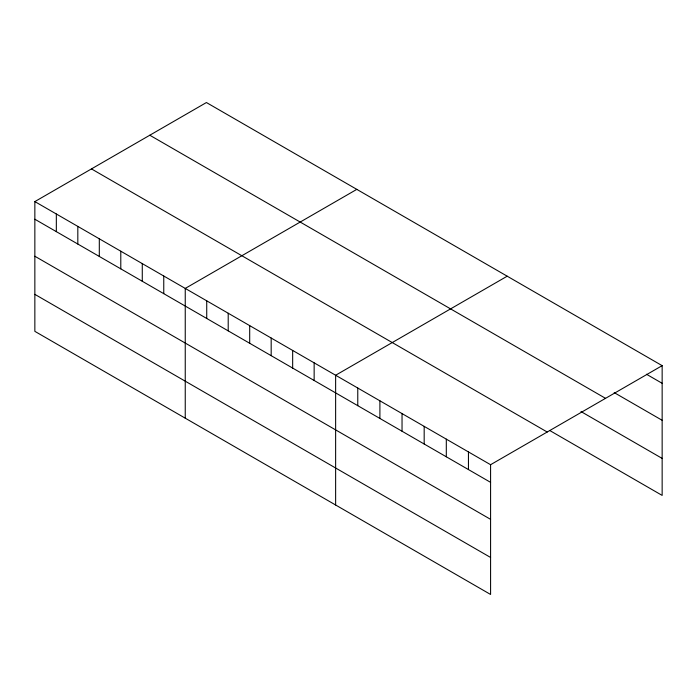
<?xml version="1.0" encoding="UTF-8"?>
<svg xmlns="http://www.w3.org/2000/svg" width="697" height="697" viewBox="0 0 697 697"><rect width="100%" height="100%" fill="white"/><g stroke="black" fill="none" stroke-linecap="round" stroke-linejoin="round"><path stroke-width="1.05" d="M34.85 201.59L490.583 464.707L490.583 594.463L34.85 331.345L34.85 201.59L206.417 102.537L662.15 365.655L662.15 495.41L549.628 430.441M356.812 189.366L185.245 288.419L185.245 418.174M507.198 276.195L335.632 375.247L335.632 505.003M490.583 464.707L662.15 365.655M646.467 374.245L662.15 383.298M614.188 392.603L662.15 420.291M149.803 135.227L605.536 398.344M580.984 411.552L662.15 458.408M91.464 168.909L547.197 432.018M34.85 219.233L490.583 482.35M34.85 256.235L490.583 519.343M34.85 294.352L490.583 557.461M468.445 451.926L468.445 469.569M446.307 439.145L446.307 456.788M424.177 426.372L424.177 444.006M402.038 413.591L402.038 431.234M379.9 400.81L379.9 418.453M357.77 388.029L357.77 405.671M314.147 362.841L314.147 380.484M292.662 350.443L292.662 368.086M271.177 338.036L271.177 355.679M249.692 325.63L249.692 343.272M228.207 313.232L228.207 330.875M206.73 300.825L206.73 318.468M163.76 276.021L163.76 293.655M142.275 263.614L142.275 281.257M120.79 251.208L120.79 268.85M99.305 238.81L99.305 256.444M77.82 226.403L77.82 244.046M56.335 213.996L56.335 231.639"/></g></svg>
